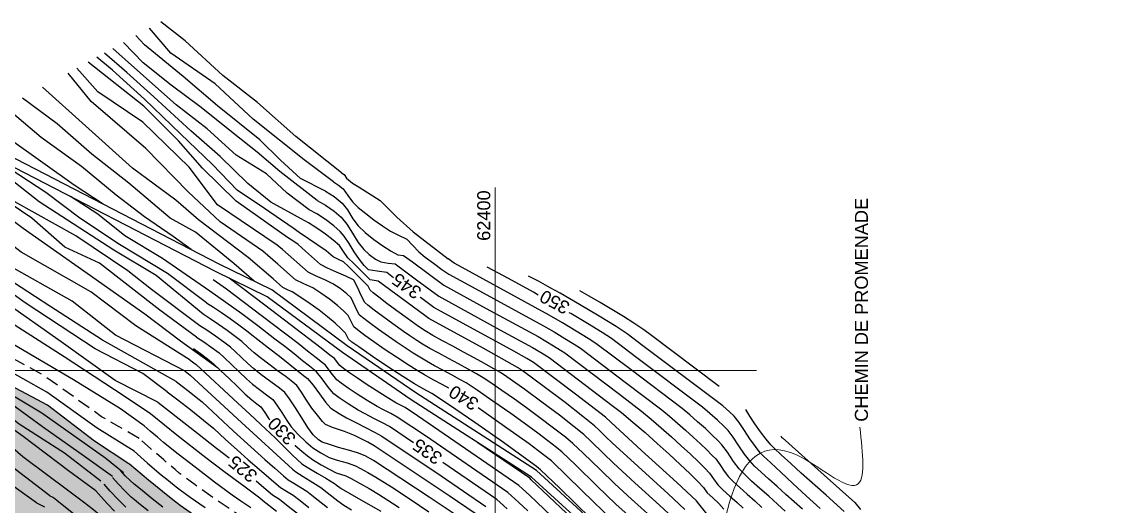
# Model space of a CAD drawing. Extents: x 62300 to 62842, y 108162 to 108784.
# Drawn here: x 62354.5 to 62459.8, y 108737 to 108783.5 of the extents above; entities that cross this region are included whole.
import ezdxf
from ezdxf.enums import TextEntityAlignment as Align

# ---------------------------------------------------------------- set-up
doc = ezdxf.new("R2010")
doc.units = 0
doc.header["$LTSCALE"] = 1.000002
doc.header["$MEASUREMENT"] = 0
doc.linetypes.add('TRATTEGGIATA2', pattern=[0.375, 0.25, -0.125])
for name, color, linetype in [('colore lago', 131, 'Continuous'), ('coordinate', 2, 'Continuous'), ('curve livello 1m', 2, 'Continuous'), ('curve livello 5m', 7, 'Continuous'), ('LIN018CO', 6, 'Continuous'), ('Strade', 7, 'Continuous'), ('TEXT035', 1, 'Continuous')]:
    doc.layers.add(name, color=color, linetype=linetype)
doc.layers.add('Colori bordi', color=5, linetype='Continuous', plot=False)
doc.styles.add('ARIAL', font='arial.ttf')

msp = doc.modelspace()

# ---------------------------------------------------------------- hatches: boundary and pattern name
at = {"layer": 'colore lago', "linetype": 'Continuous', "lineweight": 0}
msp.add_hatch(color=256, dxfattribs=at).paths.add_polyline_path([(62424.98, 108653.07), (62419.43, 108652.55), (62413.95, 108651.64), (62408.53, 108650.36), (62403.21, 108648.76), (62398.02, 108646.8), (62392.96, 108644.49), (62388.07, 108641.87), (62383.35, 108638.91), (62379.14, 108635.92), (62374.99, 108632.53), (62370.91, 108628.75), (62367.86, 108625.55), (62364.58, 108621.72), (62361.99, 108618.3), (62358.88, 108613.7), (62356.09, 108608.88), (62353.62, 108603.92), (62351.49, 108598.79), (62349.7, 108593.52), (62348.26, 108588.15), (62347.16, 108582.7), (62346.43, 108577.21), (62346.08, 108571.83), (62346.07, 108566.27), (62346.41, 108560.71), (62347.16, 108555.21), (62348.24, 108549.76), (62349.11, 108546.54), (62347.87, 108543.9), (62343.8, 108542.34), (62343.07, 108542.93), (62342.21, 108543.4), (62341.49, 108543.6), (62340.73, 108543.4), (62339.79, 108542.9), (62338.81, 108542.37), (62337.96, 108542.08), (62337.46, 108542.17), (62336.54, 108542.37), (62334.25, 108542.97), (62331.32, 108543.78), (62328.14, 108544.68), (62325.1, 108545.53), (62322.59, 108546.19), (62321.85, 108546.36), (62320.98, 108546.55), (62320.47, 108546.67), (62319.86, 108546.96), (62319.1, 108547.34), (62317.96, 108547.82), (62316.58, 108548.39), (62315.07, 108548.99), (62313.52, 108549.6), (62312.06, 108550.18), (62310.77, 108550.71), (62309.77, 108551.15), (62309.11, 108551.48), (62308.07, 108552.13), (62305.13, 108553.83), (62301.97, 108555.85), (62300, 108557.14), (62300, 108746.1), (62331.88, 108763.68), (62334.51, 108761.51), (62338.39, 108758.6), (62343.08, 108755.72), (62348.1, 108752.43), (62352.96, 108748.82), (62356.98, 108746.67), (62361.49, 108743.2), (62364.81, 108741.02), (62364.85, 108740.98), (62366.7, 108739.45), (62368.7, 108737.83), (62369.31, 108737.35), (62369.75, 108737.01), (62370.36, 108736.58), (62371.24, 108735.97), (62371.63, 108735.71), (62374.47, 108733.85), (62374.71, 108733.7), (62375.54, 108733.19), (62376.51, 108732.62), (62377.02, 108732.31), (62377.26, 108731.98), (62377.85, 108731.57), (62378.74, 108731.02), (62379.49, 108730.51), (62379.9, 108730.17), (62380.53, 108729.63), (62381.29, 108728.95), (62382.1, 108728.21), (62382.88, 108727.49), (62383.57, 108726.81), (62384.36, 108726.01), (62384.89, 108725.5), (62385.51, 108725.01), (62386.29, 108724.44), (62387.15, 108723.83), (62388.03, 108723.22), (62388.85, 108722.65), (62389.53, 108722.14), (62390.02, 108721.73), (62390.46, 108721.19), (62391.05, 108720.47), (62391.59, 108719.84), (62392.23, 108719.12), (62392.56, 108718.73), (62392.86, 108718.09), (62393.16, 108717.24), (62393.46, 108716.3), (62393.76, 108715.34), (62394.06, 108714.45), (62394.38, 108713.75), (62394.63, 108713.39), (62395.02, 108712.89), (62395.43, 108712.43), (62395.81, 108712.03), (62396.33, 108711.6), (62397.15, 108710.94), (62398.03, 108710.26), (62398.87, 108709.64), (62399.58, 108709.13), (62399.96, 108708.88), (62400.69, 108708.66), (62401.61, 108708.48), (62402.55, 108708.31), (62403.3, 108708.08), (62403.98, 108707.68), (62404.97, 108707), (62405.67, 108706.48), (62406.3, 108705.98), (62406.66, 108705.66), (62407.07, 108705.01), (62407.57, 108704.23), (62408.06, 108703.63), (62408.44, 108703.15), (62408.61, 108702.36), (62408.81, 108701.37), (62409.06, 108700.59), (62409.4, 108699.6), (62409.74, 108698.71), (62410.05, 108697.96), (62410.42, 108697.16), (62410.77, 108696.42), (62411.04, 108695.89), (62411.35, 108695.44), (62411.94, 108694.58), (62412.69, 108693.54), (62413.24, 108692.76), (62413.64, 108692.03), (62414.1, 108691.1), (62414.58, 108690.1), (62415.04, 108689.14), (62415.44, 108688.36), (62415.74, 108687.88), (62416.22, 108687.47), (62417.09, 108686.88), (62417.99, 108686.31), (62418.76, 108685.86), (62419.28, 108685.61), (62419.98, 108685.52), (62420.75, 108685.44), (62421.27, 108685.25), (62422.04, 108684.93), (62422.83, 108684.58), (62423.3, 108684.32), (62424.28, 108683.3), (62425.66, 108681.87), (62426.45, 108681.07), (62427.16, 108680.35), (62427.67, 108679.83), (62427.89, 108679.62), (62428.43, 108679.38), (62429.04, 108678.92), (62429.87, 108678.21), (62430.48, 108677.63), (62430.84, 108677.24), (62431.22, 108676.36), (62431.56, 108675.3), (62431.91, 108674.53), (62432.36, 108674.25), (62432.86, 108673.94), (62433.45, 108673.23), (62434.1, 108672.33), (62434.7, 108671.6), (62435.2, 108671.28), (62435.69, 108671.01), (62436.14, 108670.76), (62436.71, 108670.39), (62437.49, 108669.86), (62438.36, 108669.25), (62439.16, 108668.68), (62440.08, 108668), (62441.13, 108667.19), (62442, 108666.5), (62442.91, 108665.76), (62443.79, 108665.02), (62444.56, 108664.36), (62445.14, 108663.84), (62445.45, 108663.55), (62446.01, 108662.66), (62446.5, 108661.94), (62447.15, 108661.7), (62448.88, 108661.08), (62447.18, 108652.75), (62446.94, 108651.57), (62441.6, 108652.49), (62436.09, 108653.04), (62430.53, 108653.24)])

# ---------------------------------------------------------------- linework, layer by layer
at = {"layer": 'Colori bordi', "linetype": 'Continuous', "lineweight": 0, "flags": 128}
msp.add_lwpolyline([(62352.96, 108748.82), (62356.98, 108746.67), (62361.49, 108743.2), (62364.81, 108741.02), (62364.85, 108740.98), (62366.7, 108739.45), (62368.7, 108737.83), (62368.7, 108737.83), (62369.31, 108737.35), (62369.75, 108737.01), (62369.75, 108737.01), (62370.36, 108736.58)], dxfattribs=at)
at = {"layer": 'coordinate', "linetype": 'Continuous', "lineweight": 0}
for p, q in [((62400, 108767.62), (62400, 108626.06)), ((62300, 108750), (62425.12, 108750))]:
    msp.add_line(p, q, dxfattribs=at)
at = {"layer": 'curve livello 1m', "flags": 128}
for points in [[(62384.46, 108768.14), (62381.66, 108770.26), (62376.74, 108774.19), (62373.11, 108777.56), (62368.84, 108780.51), (62366.79, 108782.92)], [(62385.23, 108769.03), (62380.84, 108772.52), (62377.17, 108775.77), (62373.84, 108778.38), (62370.2, 108781.71), (62367.89, 108783.53)], [(62383.69, 108767.25), (62381.31, 108768.46), (62379.39, 108770.22), (62377.38, 108772.18), (62373.32, 108775.47), (62370.03, 108778.29), (62366.32, 108781.32), (62365.49, 108782.21)], [(62382.91, 108766.36), (62379.31, 108769.15), (62377.13, 108770.99), (62374.82, 108772.82), (62371.74, 108775.3), (62368.88, 108777.44), (62366.19, 108779.61), (62364.3, 108781.55)], [(62380.59, 108763.69), (62377.85, 108765.6), (62375.2, 108767.35), (62372.85, 108769.83), (62369.78, 108772.78), (62366.32, 108776.11), (62363.24, 108778.89), (62361.73, 108780.13)], [(62381.37, 108764.58), (62378.45, 108766.2), (62376.23, 108768), (62373.58, 108770.6), (62370.76, 108773.04), (62367.21, 108776.32), (62364.61, 108778.67), (62362.47, 108780.54)], [(62379.05, 108762.07), (62373.31, 108765.94), (62370.59, 108769.56), (62366.15, 108773.9), (62361.81, 108776.8), (62359.82, 108779.08)], [(62380.04, 108762.8), (62375.12, 108766.29), (62371.87, 108769.45), (62369.56, 108772.1), (62366.23, 108775.43), (62360.89, 108779.67)], [(62376.28, 108760.88), (62371.5, 108764.49), (62369.32, 108766.39), (62365.16, 108769.47), (62360.63, 108773.54), (62356.52, 108777.26)], [(62374.89, 108760.28), (62371.22, 108763.31), (62368.78, 108764.67), (62364.79, 108768.02), (62361.26, 108770.82), (62357.91, 108773.72), (62354.59, 108776.2)], [(62370.78, 108761.64), (62369.07, 108762.9), (62366.3, 108764.78), (62363.59, 108766.86), (62360.26, 108769.63), (62356.38, 108772.4), (62352.98, 108775.31)], [(62362.34, 108766), (62359.54, 108767.84), (62353.3, 108772.27), (62351.1, 108774.28)], [(62371.95, 108755.41), (62367.42, 108759.15), (62363.35, 108761.59), (62356.19, 108766.21), (62350.22, 108770.91), (62348.47, 108772.82)], [(62371.31, 108753.21), (62367.78, 108755.8), (62361.99, 108760.32), (62358.64, 108761.86), (62355.47, 108764.67), (62349.31, 108768.83), (62345.81, 108771.36)], [(62371.63, 108754.31), (62366.97, 108757.79), (62364.7, 108759.6), (62359.72, 108762.95), (62353.84, 108766.21), (62349.04, 108770.1), (62347.08, 108772.06)], [(62372.26, 108756.52), (62368.51, 108759.33), (62363.89, 108762.13), (62360.09, 108764.67), (62356.83, 108767.11), (62352.57, 108769.92), (62351.55, 108771.03)], [(62370.68, 108751), (62365.46, 108754.3), (62361.16, 108757.56), (62354.44, 108761.38), (62348.96, 108765.61), (62343.24, 108769.94)], [(62369.35, 108748.94), (62362.27, 108752.92), (62357.21, 108756.18), (62351.66, 108759.78), (62345.76, 108764.43), (62340.62, 108768.5)], [(62370.23, 108749.93), (62363.52, 108753.4), (62359.36, 108756.66), (62352.98, 108760.27), (62346.46, 108765.54), (62341.79, 108769.14)], [(62385.23, 108769.03), (62385.49, 108768.85), (62385.73, 108768.5), (62386.31, 108768.03), (62386.93, 108767.63)], [(62368.47, 108747.94), (62366.14, 108749.72), (62361.56, 108752.08), (62354.83, 108756.52), (62351.16, 108759.15), (62345.61, 108763.18), (62341.79, 108766.02), (62339.53, 108767.9)], [(62383.69, 108767.25), (62384.53, 108766.74), (62385.31, 108766.11), (62385.31, 108766.11), (62385.8, 108765.45), (62386.33, 108764.6), (62386.83, 108763.93), (62386.83, 108763.93), (62387.52, 108763.28), (62388.34, 108762.61), (62389.2, 108761.99), (62390, 108761.48), (62390.65, 108761.14), (62390.65, 108761.14), (62391.21, 108761.07), (62392.05, 108760.45), (62395.08, 108758.2), (62399.13, 108755.98), (62404.12, 108753.26), (62404.86, 108752.83), (62405.62, 108752.37), (62406.27, 108751.97), (62406.7, 108751.7), (62406.7, 108751.7), (62411.94, 108747.71), (62414.08, 108746.1), (62415, 108745.32), (62415.96, 108744.49), (62416.94, 108743.62), (62417.88, 108742.77), (62418.76, 108741.96), (62419.53, 108741.22), (62420.16, 108740.6), (62420.6, 108740.13), (62420.6, 108740.13), (62421, 108739.57), (62421.4, 108739.01), (62421.4, 108739.01), (62421.89, 108738.53), (62422.57, 108737.92), (62423.27, 108737.29), (62423.83, 108736.75)], [(62384.46, 108768.14), (62384.95, 108767.84), (62385.4, 108767.48), (62385.4, 108767.48), (62385.84, 108766.85), (62386.28, 108766.21), (62386.28, 108766.21), (62386.85, 108765.68), (62387.56, 108765.09), (62388.36, 108764.49), (62389.18, 108763.92), (62389.96, 108763.42), (62390.64, 108763.04)], [(62386.93, 108767.63), (62388.96, 108766.35), (62390.57, 108764.75), (62392.12, 108763.35), (62395.49, 108760.75)], [(62366.77, 108745.92), (62363.43, 108748.13), (62358.58, 108751.32), (62350.18, 108756.66), (62344.15, 108761.44), (62339.02, 108765.05), (62337.13, 108766.57)], [(62382.91, 108766.36), (62383.69, 108765.92), (62384.54, 108765.32), (62385.21, 108764.75), (62385.21, 108764.75), (62385.74, 108764.08), (62386.29, 108763.2), (62386.85, 108762.32), (62387.37, 108761.64), (62387.37, 108761.64), (62387.91, 108761.17), (62388.52, 108760.72), (62389.02, 108760.44), (62389.02, 108760.44), (62389.71, 108760.34), (62390.4, 108760.25), (62390.4, 108760.25), (62392.45, 108758.73), (62394.6, 108757.14), (62400.46, 108753.92), (62403.58, 108752.22), (62404.52, 108751.66), (62405.2, 108751.24), (62405.2, 108751.24), (62411.37, 108746.54), (62412.14, 108745.97), (62413.24, 108745.04), (62414.41, 108744.03), (62415.58, 108742.98), (62416.72, 108741.95), (62417.78, 108740.97), (62418.72, 108740.08), (62419.47, 108739.33), (62420.01, 108738.76), (62420.01, 108738.76), (62420.38, 108738.24), (62420.92, 108737.74), (62421.51, 108737.2), (62421.51, 108737.2), (62421.99, 108736.65)], [(62369.41, 108742.06), (62368.14, 108743.08), (62367.55, 108743.58), (62366.86, 108744.18), (62366.28, 108744.69), (62363.99, 108746.32), (62359.48, 108749.1), (62353.1, 108752.84), (62347.69, 108757.14), (62340.54, 108762), (62336.87, 108764.77), (62335.87, 108765.88)], [(62365.3, 108742.24), (62361.77, 108744.45), (62356.91, 108747.92), (62352.33, 108750.49), (62346.92, 108754.51), (62341.58, 108757.7), (62336.52, 108761.72), (62333.08, 108764.34)], [(62418.23, 108736.64), (62416.63, 108738.13), (62413.74, 108740.76), (62411.24, 108743.05), (62410.65, 108743.62), (62409.97, 108744.28), (62409.56, 108744.68), (62408.44, 108745.58), (62406.72, 108746.92), (62404.71, 108748.44), (62402.73, 108749.9), (62402.16, 108750.3), (62398.86, 108752.14), (62393.64, 108755), (62393.23, 108755.3), (62388.76, 108758.61), (62387.99, 108758.72), (62387.69, 108759.02), (62387.26, 108759.45), (62386.44, 108760.25), (62385.84, 108760.84), (62385.42, 108761.46), (62385.03, 108762.01), (62384.44, 108762.54), (62383.69, 108763.12), (62382.87, 108763.7), (62382.07, 108764.2), (62381.37, 108764.58)], [(62330.89, 108763.13), (62335.15, 108760.25), (62340, 108756.79), (62346.12, 108752.74), (62351.45, 108748.91), (62356.45, 108745.92), (62362.58, 108741.56), (62364.3, 108740.18)], [(62417.1, 108735.82), (62415.79, 108737.04), (62413.42, 108739.2), (62411.37, 108741.08), (62410.37, 108742.04), (62409.22, 108743.16), (62408.52, 108743.83), (62407.6, 108744.58), (62406.17, 108745.69), (62404.5, 108746.95), (62402.87, 108748.16), (62401.99, 108748.79), (62401.11, 108749.4), (62400.51, 108749.8), (62399.82, 108750.21), (62398.97, 108750.69), (62398, 108751.21), (62396.97, 108751.77), (62395.93, 108752.33), (62394.93, 108752.87), (62394.03, 108753.38), (62393.27, 108753.82), (62392.64, 108754.24), (62391.57, 108755), (62390.54, 108755.75), (62389.6, 108756.45), (62388.82, 108757.04), (62388.27, 108757.48), (62388, 108757.72), (62387.81, 108758.11), (62387.49, 108758.44), (62386.84, 108759.09), (62385.91, 108760.01), (62385.44, 108760.46), (62384.95, 108760.69), (62384.44, 108760.92), (62383.76, 108761.52), (62381.18, 108763.28), (62380.59, 108763.69)], [(62390.64, 108763.04), (62391.5, 108762.62), (62392.66, 108761.42)], [(62361.63, 108738.42), (62358.99, 108740.36), (62354.64, 108743.64), (62347.24, 108748.91), (62341.11, 108753.7), (62335.41, 108757.91), (62328.56, 108761.85)], [(62329.24, 108762.22), (62331.69, 108760.89), (62335.36, 108758.54), (62339.94, 108755.56), (62344.79, 108751.83), (62350.54, 108747.79), (62354.27, 108744.86), (62358.63, 108742.09), (62362.12, 108739.39)], [(62363.22, 108739.79), (62360.55, 108741.72), (62356.5, 108744.59), (62351.34, 108748.32), (62346.01, 108752.05), (62339.73, 108756.2), (62334.62, 108759.93), (62330.31, 108762.81)], [(62412.77, 108736.08), (62411.61, 108737.15), (62409.81, 108738.89), (62407.72, 108740.93), (62406.45, 108742.14), (62405.91, 108742.58), (62405.07, 108743.23), (62404.09, 108743.97), (62403.13, 108744.68), (62401.5, 108745.85), (62399.79, 108747.05), (62398.26, 108748.1), (62397.21, 108748.8), (62396.62, 108749.14), (62395.87, 108749.55), (62395.03, 108750.01), (62394.18, 108750.46), (62393.4, 108750.9), (62392.76, 108751.27), (62392.14, 108751.66), (62391.34, 108752.18), (62390.5, 108752.75), (62389.76, 108753.26), (62388.8, 108753.95), (62387.92, 108754.59), (62387.26, 108755.1), (62386.95, 108755.36), (62386.55, 108756.17), (62386.16, 108756.99), (62385.74, 108757.38), (62385.1, 108757.88), (62384.42, 108758.34), (62383.65, 108758.71), (62382.73, 108759.1), (62382.02, 108759.45), (62379.56, 108761.63), (62379.05, 108762.07)], [(62414.96, 108735.95), (62413.09, 108737.64), (62411.49, 108739.11), (62410.09, 108740.47), (62408.47, 108742.04), (62407.48, 108742.99), (62406.75, 108743.58), (62405.62, 108744.46), (62404.3, 108745.46), (62403, 108746.42), (62401.86, 108747.24), (62400.66, 108748.08), (62399.6, 108748.81), (62398.86, 108749.3), (62398.21, 108749.68), (62397.4, 108750.13), (62396.48, 108750.63), (62395.52, 108751.15), (62394.58, 108751.66), (62393.72, 108752.13), (62393.02, 108752.54), (62392.49, 108752.88), (62391.81, 108753.33), (62391.2, 108753.75), (62390.18, 108754.48), (62389.2, 108755.19), (62388.37, 108755.82), (62387.76, 108756.29), (62387.47, 108756.54), (62387.12, 108757.2), (62386.78, 108758.03), (62386.43, 108758.69), (62386.38, 108758.73), (62385.66, 108759.09), (62384.76, 108759.47), (62383.89, 108759.85), (62383.23, 108760.19), (62382.63, 108760.7), (62381.79, 108761.47), (62381.06, 108762.11), (62380.56, 108762.47), (62380.04, 108762.8)], [(62409.24, 108735.74), (62406.22, 108738.69), (62404.37, 108740.45), (62403.96, 108740.77), (62403.39, 108741.2), (62400.79, 108743.07), (62398.04, 108745), (62395.6, 108746.68), (62393.91, 108747.79), (62393.09, 108748.24), (62392.24, 108748.71), (62391.13, 108749.41), (62389.7, 108750.35), (62388.21, 108751.36), (62386.89, 108752.27), (62386.24, 108752.74), (62385.9, 108753.01), (62385.62, 108753.58), (62385.22, 108754.01), (62384.63, 108754.54), (62383.9, 108755.15), (62383.09, 108755.79), (62382.22, 108756.42), (62381.34, 108757.03), (62380.51, 108757.56), (62380.04, 108757.77), (62379.6, 108757.98), (62378.66, 108758.81), (62376.28, 108760.88)], [(62392.66, 108761.42), (62393.29, 108760.91), (62394.08, 108760.31), (62394.88, 108759.73), (62395.56, 108759.27), (62395.56, 108759.27), (62397.8, 108758.04), (62404.65, 108754.3), (62405.67, 108753.71), (62406.71, 108753.08), (62407.61, 108752.53), (62408.19, 108752.16), (62408.19, 108752.16), (62412.5, 108748.88), (62416.03, 108746.22), (62416.76, 108745.61), (62417.52, 108744.95), (62418.29, 108744.26), (62419.04, 108743.59), (62419.74, 108742.94), (62420.35, 108742.36), (62420.84, 108741.87), (62421.2, 108741.5), (62421.2, 108741.5), (62421.59, 108740.96), (62422.02, 108740.31), (62422.42, 108739.78), (62422.42, 108739.78), (62422.87, 108739.31), (62423.5, 108738.74), (62424.22, 108738.1), (62424.95, 108737.45), (62425.62, 108736.84)], [(62357.21, 108737.94), (62353.49, 108740.81), (62349.05, 108744.61), (62342.84, 108749.55), (62339.17, 108752.34), (62328.27, 108759.31), (62326.28, 108760.59)], [(62376.84, 108758.59), (62374.89, 108760.28)], [(62427.87, 108736.46), (62427.12, 108737.16), (62426.29, 108737.9), (62425.44, 108738.65), (62424.63, 108739.37), (62423.95, 108740.02), (62423.44, 108740.54), (62422.9, 108741.26), (62422.32, 108742.15), (62421.79, 108742.86), (62421.42, 108743.25), (62420.87, 108743.78), (62420.2, 108744.41), (62419.46, 108745.07), (62418.7, 108745.74), (62417.98, 108746.35), (62413.07, 108750.05), (62409.69, 108752.61), (62408.94, 108753.09), (62407.8, 108753.8), (62406.48, 108754.59), (62405.18, 108755.34), (62396.47, 108760.1), (62396.05, 108760.34), (62395.49, 108760.75)], [(62355.93, 108737.28), (62353.11, 108739.29), (62349.56, 108742.33), (62344.8, 108746.03), (62341.51, 108748.86), (62337.03, 108751.48), (62329.71, 108756.4), (62324.52, 108759.62)], [(62403.13, 108736.5), (62402.28, 108737.3), (62401.58, 108737.96), (62401.23, 108738.28), (62393.31, 108743.72), (62390.6, 108745.52), (62389.99, 108745.85), (62389.26, 108746.22), (62388.65, 108746.55), (62387.7, 108747.13), (62386.74, 108747.74), (62385.88, 108748.31), (62385.19, 108748.79), (62384.78, 108749.11), (62384.25, 108749.79), (62383.69, 108750.51), (62383.42, 108750.73), (62382.81, 108751.21), (62381.98, 108751.87), (62381.06, 108752.59), (62377.53, 108755.29), (62374.19, 108757.81), (62373.54, 108758.27), (62372.89, 108758.72)], [(62406.12, 108735.32), (62403.3, 108738), (62402.64, 108738.62), (62402.28, 108738.95), (62392.55, 108745.64), (62391.34, 108746.45), (62390.47, 108746.9), (62389.53, 108747.47), (62388.56, 108748.08), (62387.62, 108748.68), (62386.76, 108749.25), (62386.01, 108749.77), (62385.43, 108750.19), (62385.07, 108750.48), (62384.55, 108751.15), (62384.13, 108751.48), (62383.29, 108752.14), (62377.86, 108756.3), (62374.43, 108758.88)], [(62431.23, 108736.73), (62429.9, 108737.95), (62428.61, 108739.13), (62427.44, 108740.21), (62426.48, 108741.11), (62425.79, 108741.76), (62425.47, 108742.07), (62425.01, 108742.68), (62424.49, 108743.44), (62423.95, 108744.24), (62423.44, 108745), (62422.98, 108745.6), (62422.52, 108746.04), (62421.87, 108746.6), (62414.2, 108752.39), (62412.69, 108753.53), (62411.62, 108754.22), (62409.99, 108755.22), (62408.1, 108756.35), (62406.25, 108757.43), (62405.3, 108757.96), (62404.18, 108758.58), (62403.22, 108759.09)], [(62421.53, 108748.46), (62414.76, 108753.55), (62414.18, 108753.99), (62413.34, 108754.55), (62412.32, 108755.2), (62411.2, 108755.88), (62410.08, 108756.55), (62409.03, 108757.16), (62408.14, 108757.65)], [(62372.26, 108756.52), (62372.93, 108756.09), (62373.71, 108755.57), (62374.55, 108754.99), (62375.38, 108754.39), (62376.14, 108753.83), (62376.76, 108753.34), (62376.76, 108753.34), (62376.9, 108753.21), (62377.48, 108752.77), (62378.23, 108752.19), (62378.23, 108752.19), (62379.29, 108751.37), (62380.28, 108750.58), (62381.12, 108749.92), (62381.72, 108749.44), (62381.98, 108749.23), (62381.98, 108749.23), (62382.52, 108748.58), (62383.12, 108747.76), (62383.71, 108746.96), (62384.21, 108746.38), (62384.21, 108746.38), (62385.01, 108745.85), (62385.73, 108745.45), (62386.6, 108745), (62387.53, 108744.53), (62388.41, 108744.07), (62389.11, 108743.68), (62389.11, 108743.68), (62394.83, 108739.87), (62399.12, 108736.92)], [(62398.07, 108736.24), (62395.59, 108737.94), (62388.37, 108742.76), (62387.76, 108743.1), (62387.07, 108743.47), (62386.49, 108743.75), (62385.52, 108744.13), (62384.38, 108744.53), (62383.7, 108744.82), (62383.42, 108745.11), (62382.94, 108745.7), (62382.4, 108746.39), (62381.89, 108747.14), (62381.32, 108748.02), (62380.94, 108748.56), (62380.56, 108748.88), (62379.91, 108749.38), (62379.1, 108749.98), (62378.25, 108750.61), (62377.45, 108751.21), (62376.83, 108751.7), (62376.23, 108752.26), (62375.66, 108752.79), (62375.03, 108753.28), (62374.25, 108753.85), (62373.42, 108754.44), (62372.62, 108754.98), (62371.95, 108755.41)], [(62396.35, 108736.02), (62393.65, 108737.82), (62388.3, 108741.36), (62387.51, 108741.8), (62386.79, 108742.07), (62385.9, 108742.33), (62384.96, 108742.6), (62384.09, 108742.87), (62383.39, 108743.12), (62383.02, 108743.34), (62382.53, 108743.82), (62382.01, 108744.53), (62381.42, 108745.45), (62380.81, 108746.42), (62380.25, 108747.28), (62379.79, 108747.88), (62379.29, 108748.29), (62378.44, 108748.92), (62377.5, 108749.62), (62376.77, 108750.19), (62376.25, 108750.66), (62375.63, 108751.25), (62375.03, 108751.82), (62374.57, 108752.24), (62373.92, 108752.74), (62373.12, 108753.31), (62372.31, 108753.87), (62371.63, 108754.31)], [(62371.31, 108753.21), (62372.01, 108752.75), (62372.81, 108752.19), (62373.47, 108751.69), (62373.47, 108751.69), (62374, 108751.22), (62374.67, 108750.58), (62375.4, 108749.88), (62376.11, 108749.21), (62376.7, 108748.68), (62376.7, 108748.68), (62377.37, 108748.17), (62378.15, 108747.58), (62378.64, 108747.2), (62378.64, 108747.2), (62379.02, 108746.68), (62379.49, 108745.95), (62379.97, 108745.19), (62380.4, 108744.59), (62380.4, 108744.59), (62381.05, 108743.89), (62381.82, 108743.14), (62382.49, 108742.56), (62382.49, 108742.56), (62383.24, 108742.08), (62384.05, 108741.64), (62384.05, 108741.64), (62384.83, 108741.38), (62385.78, 108741.11), (62386.58, 108740.83), (62386.58, 108740.83), (62387.06, 108740.59), (62387.78, 108740.18), (62388.55, 108739.73), (62388.55, 108739.73), (62390.03, 108738.8), (62391.82, 108737.63), (62393.63, 108736.42)], [(62370.68, 108751), (62371.28, 108750.58), (62375.27, 108746.86), (62376.42, 108745.81), (62377.46, 108744.85), (62378.88, 108743.48), (62380.52, 108741.87), (62381.43, 108741.01), (62381.43, 108741.01), (62381.94, 108740.7), (62382.9, 108740.14), (62383.74, 108739.65), (62383.74, 108739.65), (62384.56, 108739.14), (62384.74, 108739), (62385.21, 108738.64), (62386.87, 108737.69), (62389.03, 108736.48)], [(62370.23, 108749.93), (62370.7, 108749.56), (62375.64, 108744.99), (62380.54, 108740.52), (62380.86, 108740.24), (62381.56, 108739.79), (62382.47, 108739.24), (62383.24, 108738.76), (62383.24, 108738.76), (62383.86, 108738.27), (62384.89, 108737.48), (62385.45, 108737.05), (62385.45, 108737.05), (62386.21, 108736.6)], [(62369.35, 108748.94), (62369.93, 108748.51), (62370.61, 108747.98), (62371.28, 108747.44), (62371.84, 108746.98), (62371.84, 108746.98), (62374.87, 108744.18), (62377.87, 108741.44), (62378.82, 108740.6), (62379.66, 108739.88), (62380.11, 108739.5), (62380.11, 108739.5), (62380.65, 108739.16), (62381.34, 108738.75), (62381.92, 108738.38), (62381.92, 108738.38), (62382.38, 108738.02), (62382.98, 108737.54), (62382.98, 108737.54), (62383.89, 108736.83)], [(62368.47, 108747.94), (62369.51, 108747.17), (62370.75, 108746.21), (62371.97, 108745.23), (62372.97, 108744.41), (62372.97, 108744.41), (62374.09, 108743.37), (62375.2, 108742.36), (62376.27, 108741.42), (62377.32, 108740.5), (62378.25, 108739.7), (62378.97, 108739.09), (62379.37, 108738.76), (62379.37, 108738.76), (62379.96, 108738.39), (62380.6, 108738), (62380.6, 108738), (62381.25, 108737.49), (62382.11, 108736.81)], [(62433.55, 108736.44), (62431.8, 108738.01), (62429.42, 108740.12), (62428.41, 108741.05), (62427.49, 108741.89), (62426.81, 108742.53), (62426.49, 108742.84), (62426.03, 108743.41), (62425.49, 108744.11), (62424.95, 108744.87), (62424.46, 108745.61), (62424.08, 108746.24)], [(62378.99, 108736.43), (62377.96, 108737.24), (62377.87, 108737.29), (62377.38, 108737.72), (62375.99, 108738.77), (62373.94, 108740.29), (62372.19, 108741.6), (62369.4, 108743.78), (62367.03, 108745.69), (62366.77, 108745.92)], [(62376.52, 108736.78), (62375.58, 108737.42), (62374.73, 108738.01), (62373.03, 108739.27), (62371.16, 108740.69), (62369.53, 108741.96), (62368.14, 108743.08), (62367.55, 108743.58), (62366.86, 108744.18), (62366.28, 108744.69)], [(62406.86, 108736.28), (62403.47, 108739.5), (62403.33, 108739.63), (62398.34, 108743.06)], [(62427.44, 108743.71), (62427.51, 108743.6), (62427.61, 108743.52), (62431.62, 108739.95), (62434.57, 108737.3), (62434.57, 108737.3), (62435.11, 108736.62)], [(62365.3, 108742.24), (62366.6, 108741.1), (62367.91, 108739.98), (62367.91, 108739.98), (62368.6, 108739.41), (62369.34, 108738.82), (62369.34, 108738.82), (62369.72, 108738.51), (62370.71, 108737.81), (62372.15, 108736.82)], [(62368.06, 108736.85), (62367.05, 108737.67), (62366.08, 108738.45), (62365.32, 108739.08), (62364.92, 108739.42), (62364.46, 108739.88), (62364.02, 108740.36)], [(62364.51, 108736.85), (62363.76, 108737.62), (62363.02, 108738.4), (62362.42, 108739.07)], [(62366.65, 108736.49), (62365.92, 108737.09), (62365.34, 108737.56), (62365.03, 108737.83), (62364.44, 108738.4), (62363.77, 108739.1), (62363.22, 108739.72)], [(62357.21, 108737.94), (62357.56, 108737.77), (62357.89, 108737.52), (62359.52, 108736.22)], [(62363.41, 108736.48), (62362.74, 108737.19), (62362.13, 108737.86), (62361.63, 108738.42)], [(62355.93, 108737.28), (62356.69, 108736.89)]]:
    msp.add_lwpolyline(points, dxfattribs=at)
at = {"layer": 'curve livello 1m', "color": 152, "linetype": 'TRATTEGGIATA2', "ltscale": 5, "flags": 128}
for points in [[(62365.79, 108743.47), (62362.19, 108745.56), (62356.43, 108749.65), (62352.61, 108751.73), (62346.72, 108755.83), (62343.66, 108758.6), (62339.22, 108761.79), (62334.92, 108764.77), (62334.5, 108765.12)], [(62449.41, 108663.7), (62444.73, 108667.22), (62444.73, 108667.22), (62443.95, 108667.78), (62443.43, 108668.03), (62442.97, 108668.25), (62442.97, 108668.25), (62442.47, 108668.78), (62441.98, 108669.18), (62441.12, 108669.82), (62440.1, 108670.58), (62439.1, 108671.32), (62438.32, 108671.92), (62438.32, 108671.92), (62437.53, 108672.56), (62437.08, 108672.96), (62437.08, 108672.96), (62436.69, 108673.42), (62436.14, 108674.14), (62435.49, 108675.03), (62434.82, 108675.98), (62434.19, 108676.91), (62434.19, 108676.91), (62434.18, 108676.93), (62434.14, 108676.97), (62433.55, 108677.54), (62432.86, 108678.24), (62432.18, 108678.92), (62431.68, 108679.41), (62431.68, 108679.41), (62430.84, 108680.15), (62429.96, 108680.89), (62429.13, 108681.57), (62428.44, 108682.11), (62427.97, 108682.44), (62427.97, 108682.44), (62427.85, 108682.49), (62427.36, 108682.98), (62426.95, 108683.41), (62426.57, 108683.81), (62426.57, 108683.81), (62425.76, 108684.62), (62425.04, 108685.35), (62424.5, 108685.88), (62424.26, 108686.11), (62424.26, 108686.11), (62423.84, 108686.33), (62423.03, 108686.72), (62422.08, 108687.15), (62422.08, 108687.15), (62421.2, 108687.53), (62420.66, 108687.74), (62420.66, 108687.74), (62419.96, 108687.85), (62419.1, 108687.92), (62418.27, 108687.98), (62417.66, 108688.09), (62417.66, 108688.09), (62417.56, 108688.16), (62417.55, 108688.17), (62417.26, 108688.62), (62416.88, 108689.33), (62416.44, 108690.21), (62415.96, 108691.21), (62415.47, 108692.25), (62414.98, 108693.25), (62414.52, 108694.15), (62414.12, 108694.87), (62414.12, 108694.87), (62413.89, 108695.19), (62413.73, 108695.42), (62413.45, 108696.01), (62412.96, 108697.09), (62412.96, 108697.09), (62412.54, 108698.01), (62412.15, 108698.91), (62411.84, 108699.62), (62411.67, 108700.03), (62411.67, 108700.03), (62411.49, 108700.55), (62411.34, 108701.08), (62411.34, 108701.08), (62411.14, 108702.02), (62410.94, 108703.12), (62410.78, 108703.77), (62410.78, 108703.77), (62410.46, 108704.21), (62409.85, 108704.94), (62409.17, 108705.74), (62408.65, 108706.41), (62408.19, 108707.12), (62407.77, 108707.47), (62406.91, 108708.15), (62405.93, 108708.91), (62405.16, 108709.53), (62404.86, 108709.79), (62404.56, 108710.03), (62403.97, 108710.16), (62402.73, 108710.4), (62401.33, 108710.66), (62400.22, 108710.88), (62399.53, 108711.05), (62399.51, 108711.06), (62399.42, 108711.14), (62398.94, 108711.7), (62398.37, 108712.47), (62397.79, 108713.3), (62397.32, 108714.07), (62397, 108714.71), (62396.59, 108715.64), (62396.13, 108716.7), (62395.69, 108717.72), (62395.31, 108718.53), (62394.83, 108719.38), (62394.34, 108720.2), (62394, 108720.67), (62393.53, 108721.29), (62392.89, 108722.1), (62392.33, 108722.78), (62392.02, 108723.14), (62391.4, 108723.62), (62390.23, 108724.48), (62388.79, 108725.52), (62387.37, 108726.55), (62386.27, 108727.37), (62385.59, 108727.91), (62384.83, 108728.52), (62384.22, 108729.03), (62383.64, 108729.55), (62382.94, 108730.18), (62382.19, 108730.88), (62381.45, 108731.55), (62380.8, 108732.14), (62380.3, 108732.58), (62379.55, 108733.15), (62378.59, 108733.89), (62378.09, 108734.28), (62377.71, 108734.58), (62377.04, 108735.03), (62375.97, 108735.72), (62375.06, 108736.31), (62373.01, 108737.71), (62371.18, 108738.99), (62370.68, 108739.36), (62370.13, 108739.77), (62369.65, 108740.14), (62369.25, 108740.47), (62368.15, 108741.4), (62366.87, 108742.51), (62365.79, 108743.47)]]:
    msp.add_lwpolyline(points, dxfattribs=at)
at = {"layer": 'curve livello 5m', "flags": 128}
for points in [[(62382.14, 108765.47), (62380.03, 108767.06), (62378.02, 108768.93), (62375.12, 108770.73), (62372.34, 108773.25), (62369.35, 108775.56), (62365.63, 108778.85), (62363.26, 108780.98)], [(62377.67, 108761.47), (62373.58, 108764.31), (62370.5, 108767.2), (62366.42, 108771.37), (62361.17, 108775.89), (62358.96, 108778.61)], [(62373.33, 108750.27), (62369.77, 108752.81), (62366.33, 108755.43), (62360.81, 108759.33), (62354.65, 108763.67), (62349.04, 108767.84), (62344.89, 108770.85)], [(62367.59, 108746.95), (62363.5, 108749.03), (62358.3, 108752.77), (62352.75, 108756.66), (62344.64, 108762.62), (62339.36, 108766.23), (62338.3, 108767.22)], [(62372.58, 108757.62), (62368.05, 108760.78), (62364.43, 108762.95), (62361.81, 108765.03), (62359.19, 108766.73)], [(62390.25, 108758.93), (62389.58, 108759.43), (62388.68, 108759.55), (62387.83, 108759.67), (62387.83, 108759.67), (62387.69, 108759.82), (62387.41, 108760.09), (62386.97, 108760.67), (62386.47, 108761.43), (62385.96, 108762.22), (62385.49, 108762.91), (62385.12, 108763.38), (62384.5, 108763.93), (62383.7, 108764.52), (62382.87, 108765.07), (62382.14, 108765.47)], [(62364.81, 108741.02), (62361.49, 108743.2), (62356.98, 108746.67), (62352.96, 108748.82), (62348.1, 108752.43), (62343.08, 108755.72), (62338.39, 108758.6), (62334.51, 108761.51), (62331.88, 108763.68)], [(62359.03, 108738.39), (62354.63, 108741.7), (62351.21, 108744.61), (62346.9, 108747.65), (62342.72, 108751.58), (62335.87, 108756.27), (62327.6, 108761.32)], [(62395.56, 108748.29), (62395.56, 108748.29), (62394.91, 108748.67), (62394.06, 108749.12), (62393.2, 108749.59), (62392.5, 108749.99), (62392.5, 108749.99), (62391.64, 108750.54), (62390.52, 108751.27), (62389.35, 108752.05), (62388.33, 108752.76), (62388.33, 108752.76), (62387.47, 108753.38), (62386.76, 108753.91), (62386.42, 108754.19), (62386.42, 108754.19), (62386.16, 108754.73), (62385.89, 108755.29), (62385.89, 108755.29), (62385.47, 108755.71), (62384.84, 108756.25), (62384.08, 108756.85), (62383.26, 108757.44), (62382.47, 108757.95), (62381.62, 108758.34), (62380.81, 108758.72), (62379.11, 108760.22), (62377.67, 108761.47)], [(62404.15, 108757.26), (62403.68, 108757.53), (62401.28, 108758.84), (62399.22, 108759.94)], [(62392.16, 108743.06), (62389.86, 108744.6), (62389.18, 108744.97), (62388.35, 108745.4), (62387.51, 108745.83), (62386.83, 108746.2), (62386.83, 108746.2), (62385.87, 108746.8), (62385, 108747.37), (62384.49, 108747.75), (62384.49, 108747.75), (62383.98, 108748.36), (62383.38, 108749.19), (62382.84, 108749.87), (62382.84, 108749.87), (62382.63, 108750.04), (62382.17, 108750.41), (62381.5, 108750.94), (62380.68, 108751.59), (62379.78, 108752.3), (62378.83, 108753.03), (62378.83, 108753.03), (62377.2, 108754.29), (62375.65, 108755.45), (62374.12, 108756.54), (62372.58, 108757.62)], [(62421.49, 108734.78), (62419.56, 108737.18), (62419.35, 108737.47), (62417.47, 108739.22), (62414.06, 108742.32), (62411.12, 108745.02), (62410.6, 108745.52), (62407.72, 108747.73), (62403.7, 108750.78), (62403.05, 108751.17), (62401.79, 108751.86), (62394.12, 108756.07), (62392.84, 108757.01), (62392.81, 108757.04)], [(62429.53, 108736.65), (62428.75, 108737.36), (62427.93, 108738.09), (62427.09, 108738.83), (62426.29, 108739.54), (62425.56, 108740.21), (62424.93, 108740.81), (62424.46, 108741.31), (62423.96, 108741.96), (62423.42, 108742.77), (62422.87, 108743.59), (62422.38, 108744.23), (62421.98, 108744.64), (62421.36, 108745.22), (62420.63, 108745.87), (62419.93, 108746.48), (62419.93, 108746.48), (62413.63, 108751.22), (62411.19, 108753.07), (62410.28, 108753.66), (62408.89, 108754.51), (62407.29, 108755.47), (62407.12, 108755.56)], [(62371, 108752.11), (62371.7, 108751.64), (62372.37, 108751.13), (62372.37, 108751.13), (62372.94, 108750.64), (62373.65, 108749.98), (62374.44, 108749.22), (62375.24, 108748.45), (62375.99, 108747.74), (62376.63, 108747.17), (62377.1, 108746.81), (62377.49, 108746.51), (62377.86, 108745.96), (62378.27, 108745.36), (62378.36, 108745.25)], [(62367.59, 108746.95), (62371.39, 108743.96), (62373.21, 108742.52), (62374.03, 108741.91), (62374.43, 108741.61)], [(62418, 108725.26), (62417.5, 108725.86), (62417.15, 108726.47), (62416.77, 108727.25), (62416.36, 108728.15), (62415.94, 108729.12), (62415.52, 108730.09), (62415.09, 108731.03), (62414.69, 108731.87), (62414.32, 108732.56), (62413.74, 108733.34), (62413.28, 108733.77), (62412.45, 108734.52), (62411.74, 108735.18), (62409.52, 108737.32), (62406.97, 108739.81), (62405.41, 108741.3), (62404.89, 108741.71), (62404.1, 108742.32), (62403.26, 108742.94), (62401.14, 108744.46), (62398.91, 108746.03), (62398.37, 108746.4)], [(62380.77, 108742.81), (62380.78, 108742.8), (62381.42, 108742.23), (62381.96, 108741.78), (62381.96, 108741.78), (62382.54, 108741.38), (62383.28, 108740.93), (62384.05, 108740.5), (62384.72, 108740.16), (62384.72, 108740.16), (62385.65, 108739.87), (62386.17, 108739.6), (62386.97, 108739.17), (62387.89, 108738.64), (62388.79, 108738.11), (62388.79, 108738.11), (62389.69, 108737.54), (62390.78, 108736.83)], [(62371.63, 108735.71), (62371.24, 108735.97), (62370.36, 108736.58), (62369.75, 108737.01), (62369.75, 108737.01), (62369.31, 108737.35), (62368.7, 108737.83), (62368.7, 108737.83), (62366.7, 108739.45), (62364.85, 108740.98), (62364.81, 108741.02)], [(62401.16, 108736.7), (62400.5, 108737.31), (62400.18, 108737.6), (62394.99, 108741.15)], [(62377.03, 108739.39), (62377.55, 108738.93), (62378.18, 108738.38), (62378.62, 108738.03), (62378.62, 108738.03), (62379.28, 108737.62), (62380.12, 108736.96), (62381.23, 108736.08)], [(62367.53, 108731.43), (62366.95, 108731.85), (62365.63, 108732.83), (62365.63, 108732.83), (62365.52, 108732.92), (62365.39, 108733.03), (62364.84, 108733.6), (62364.3, 108734.16), (62364.3, 108734.16), (62363.69, 108734.71), (62362.95, 108735.33), (62362.14, 108736), (62361.29, 108736.68), (62360.46, 108737.33), (62359.69, 108737.91), (62359.03, 108738.39)]]:
    msp.add_lwpolyline(points, dxfattribs=at)
at = {"layer": 'LIN018CO', "linetype": 'Continuous', "lineweight": 0}
msp.add_spline([(62435.04, 108744.56), (62434.74, 108739), (62428.95, 108741.89), (62420.48, 108724.15)], degree=3, dxfattribs=at)
at = {"layer": 'Strade', "linetype": 'Continuous', "flags": 128}
for points in [[(62373.47, 108760.24), (62353.05, 108770.81), (62349.59, 108773.44)], [(62373.12, 108759.52), (62352.91, 108769.98), (62348.9, 108773.06)], [(62460.07, 108696.53), (62455.75, 108698.97), (62453.19, 108700.3), (62450.11, 108701.84), (62448.06, 108703.91), (62447.27, 108707.09), (62442.45, 108712.6), (62435.51, 108718.13), (62428.3, 108722.11), (62421.97, 108724.04), (62417.62, 108725.38), (62412.54, 108732.54), (62403.99, 108740.38), (62392.38, 108747.85), (62385.79, 108752.38), (62378.53, 108757.77), (62373.47, 108760.24)], [(62459.77, 108695.77), (62455.37, 108698.26), (62452.83, 108699.59), (62449.63, 108701.18), (62447.34, 108703.5), (62446.54, 108706.7), (62441.9, 108712.02), (62435.06, 108717.46), (62427.99, 108721.37), (62421.73, 108723.27), (62417.12, 108724.69), (62411.94, 108732.01), (62403.5, 108739.74), (62391.93, 108747.19), (62385.33, 108751.73), (62378.11, 108757.08), (62373.12, 108759.52)]]:
    msp.add_lwpolyline(points, dxfattribs=at)

# ---------------------------------------------------------------- texts
at = {"layer": 'coordinate', "color": 1, "style": 'ARIAL'}
for s, rotation, p in [('62400', 90, (62399.53, 108767.33)), ('345', 145.0311, (62390.66, 108759.47)), ('350', 151.7957, (62404.73, 108757.82)), ('340', 148.5869, (62396.06, 108748.66)), ('330', 134.3094, (62378.93, 108745.65)), ('335', 145.0931, (62392.65, 108743.55)), ('325', 140.3222, (62375.03, 108741.94))]:
    msp.add_text(s, height=1.25, rotation=rotation, dxfattribs=at).set_placement(p, align=Align.RIGHT)
at = {"layer": 'TEXT035', "style": 'ARIAL'}
msp.add_text('CHEMIN DE PROMENADE', height=1.25, rotation=90, dxfattribs=at).set_placement((62435.82, 108745.07))

doc.saveas('drawing.dxf')
